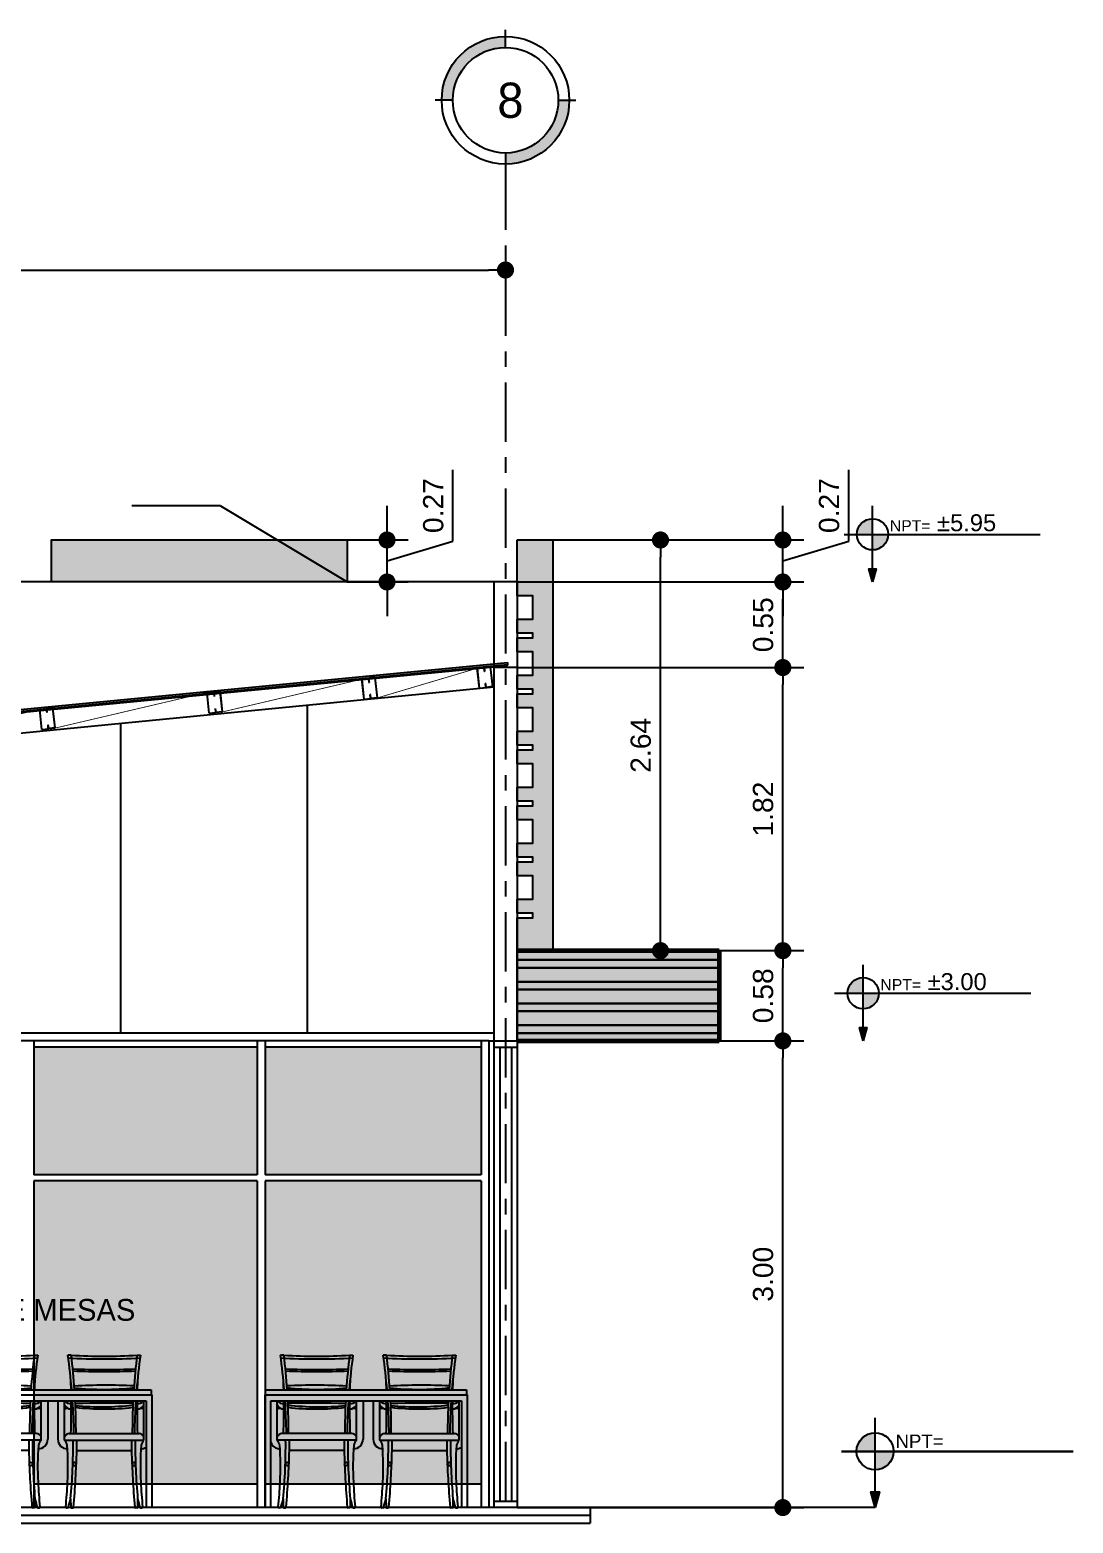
# Model space of a CAD drawing. Header units: metres. Extents: x 5805.4 to 5902.4, y 1788.4 to 1816.4.
# Drawn here: x 5895.7 to 5902.4, y 1788.61 to 1798.21 of the extents above; entities that cross this region are included whole.
import ezdxf
from ezdxf.enums import TextEntityAlignment as Align

# ---------------------------------------------------------------- set-up
doc = ezdxf.new("R2010")
doc.units = ezdxf.units.M
doc.header["$LTSCALE"] = 0.02
doc.linetypes.add('CENTER2', pattern=[28.575, 19.05, -3.175, 3.175, -3.175])
for name, color, linetype in [('A - Ejes', 7, 'CENTER2'), ('A-Cielo Reflejado', 2, 'Continuous'), ('A-Cotas', 7, 'Continuous'), ('A-Muebles', 7, 'Continuous'), ('A-Paredes Externas', 3, 'Continuous'), ('A-PISOS', 5, 'Continuous'), ('A-Puertas', 7, 'Continuous'), ('A-Texto Espacios', 7, 'Continuous'), ('DIM', 8, 'Continuous'), ('GRIDTEXT', 1, 'Continuous'), ('HACHT', 9, 'Continuous'), ('HATCH', 8, 'Continuous'), ('Q', 8, 'Continuous'), ('TE-Cubierta', 3, 'Continuous'), ('TE-Estrutura', 4, 'Continuous')]:
    doc.layers.add(name, color=color, linetype=linetype)
for name, color, linetype, lineweight in [('A-FACIA', 12, 'Continuous', 50), ('A-PAREDES FRONTALES', 7, 'Continuous', 30), ('paredes', 5, 'Continuous', 40)]:
    doc.layers.add(name, color=color, linetype=linetype, lineweight=lineweight)
doc.layers.add('color cooler arriba', color=7, linetype='Continuous', true_color=0xab6b21)
doc.styles.add('BANKGOTHIC', font='bgothl.ttf', dxfattribs={"height": 0.3})
doc.styles.add('Cotas 75', font='arial.ttf', dxfattribs={"height": 0.13})
doc.styles.add('TITTEXTL', font='')
doc.styles.get('TITTEXTL').set_extended_font_data('MicrogrammaDBolExt')
doc.dimstyles.new('Estilo 75', dxfattribs={"dimtxt": 0.13, "dimasz": 0.11, "dimexe": 0.135, "dimexo": 0, "dimgap": 0.06, "dimtad": 1, "dimzin": 1, "dimdsep": 46, "dimtxsty": 'Cotas 75', "dimblk": 'DOT', "dimcen": 0.135, "dimdle": 0.135, "dimclrd": 9, "dimclre": 9, "dimclrt": 256, "dimadec": 0, "dimazin": 0, "dimtfac": 1, "dimtmove": 1, "dimatfit": 1, "dimfxl": 0, "dimarcsym": 0})

# ---------------------------------------------------------------- blocks, each defined once
blk = doc.blocks.new('Canaleta 6')
at = {"color": 4}
for points in [[(0, 0), (0.049, 0.009), (0.055, -0.02)], [(0, 0), (0.028, -0.147), (0.077, -0.138), (0.072, -0.109)], [(0.001, -0.001), (0.048, 0.008), (0.054, -0.02)], [(0.001, -0.001), (0.029, -0.146), (0.076, -0.137), (0.071, -0.109)], [(0.054, -0.02), (0.055, -0.02)], [(0.071, -0.109), (0.072, -0.109)]]:
    blk.add_lwpolyline(points, dxfattribs=at)
blk = doc.blocks.new('A$C23453A31')
at = {"ltscale": 40}
for p, q in [((112.1, 905), (92.1, 905)), ((502.1, 905), (522.1, 905)), ((721.6, 905), (701.6, 905)), ((1111.6, 905), (1131.6, 905)), ((72.1, 401.9), (72.1, 635)), ((542.1, 400.5), (542.1, 635)), ((582.1, 635), (582.1, 406.5)), ((641.6, 635), (641.6, 406.5)), ((681.6, 400.5), (681.6, 635)), ((1151.6, 401.9), (1151.6, 635)), ((542.1, 400.5), (72.1, 400.5)), ((515.2, 440.5), (98.9, 440.5)), ((681.6, 400.5), (1151.6, 400.5)), ((708.4, 440.5), (1124.8, 440.5)), ((469.5, 340), (144.6, 340)), ((754.1, 340), (1079.1, 340)), ((108.4, 52.3), (108.4, 5)), ((506.1, 52.3), (505.7, 5)), ((717.6, 52.3), (718, 5)), ((1115.3, 52.3), (1115.3, 5)), ((89.9, 0), (84, 0)), ((113.4, 0), (120.8, 0)), ((500.7, 0), (493.3, 0)), ((524.3, 0), (530.1, 0)), ((699.4, 0), (693.6, 0)), ((723, 0), (730.4, 0)), ((1110.3, 0), (1102.8, 0)), ((1133.8, 0), (1139.6, 0))]:
    blk.add_line(p, q, dxfattribs=at)
for p, q in [((0, 670), (889.2, 670)), ((5, 700), (889.2, 700)), ((35, 635), (889.2, 635)), ((889.2, 700), (1195, 700)), ((889.2, 670), (1200, 670)), ((889.2, 635), (1165, 635)), ((1165, 635), (1165, 0)), ((1195, 700), (1195, 670)), ((1200, 670), (1200, 1.2))]:
    blk.add_line(p, q)
blk.add_lwpolyline([(35, 388.5), (35, 635)])
for centre in [(131.7, 260), (482.4, 260), (741.3, 260), (1091.9, 260)]:
    blk.add_circle(centre, 10.1, dxfattribs=at)
for centre, radius, start, end in [((-3577.7, 394.9), 3705, 4.72333, 7.91332), ((307.1, 4688), 3805, 266.7939, 273.2061), ((307.1, 4705), 3805, 267.0624, 272.9376), ((-3634.7, 446.1), 3774.8, 3.85749, 6.98345), ((4248.8, 446.1), 3774.8, 173.01655, 176.14251), ((4191.8, 394.9), 3705, 172.08668, 175.27667), ((-2968.1, 394.9), 3705, 4.72333, 7.91332), ((916.6, 4688), 3805, 266.7939, 273.2061), ((916.6, 4705), 3805, 267.0624, 272.9376), ((-3025.2, 446.1), 3774.8, 3.85749, 6.98345), ((4858.4, 446.1), 3774.8, 173.01655, 176.14251), ((4801.3, 394.9), 3705, 172.08668, 175.27667), ((307.1, 4625), 3805, 267.19779, 272.80221), ((307.1, 4625), 3817, 267.2246, 272.7754), ((916.6, 4625), 3805, 267.19779, 272.80221), ((916.6, 4625), 3817, 267.2246, 272.7754), ((-4872.4, 586.2), 4984.5, 1.30839, 2.02574), ((295.2, -2562.8), 3290.3, 86.70757, 92.88012), ((311.8, 2232.3), 1529.8, 263.19887, 276.44438), ((5486.5, 586.2), 4984.5, 177.97426, 178.69161), ((-4262.8, 586.2), 4984.5, 1.30839, 2.02574), ((928.5, -2562.8), 3290.3, 87.11988, 93.29243), ((911.9, 2232.3), 1529.8, 263.55562, 276.80113), ((6096, 586.2), 4984.5, 177.97426, 178.69161), ((106.4, 655.1), 37.6, 212.40293, 278.66252), ((-4872.4, 586.2), 4984.5, 358.32566, 0.56113), ((-3577.7, 394.9), 3705, 0.70565, 3.7154), ((316.9, 2093.6), 1402.3, 262.39164, 263.62348), ((-3634.7, 446.1), 3774.8, 359.91641, 2.86917), ((142.2, -22928.9), 23550.2, 89.18291, 90.01505), ((316.9, 2093.6), 1402.3, 276.37652, 276.78842), ((4248.8, 446.1), 3774.8, 177.13083, 180.08359), ((4191.8, 394.9), 3705, 176.2846, 179.29435), ((5486.5, 586.2), 4984.5, 179.43887, 181.67434), ((507.7, 655.1), 37.6, 261.33748, 327.59707), ((716, 655.1), 37.6, 212.40293, 278.66252), ((-4262.8, 586.2), 4984.5, 358.32566, 0.56113), ((-2968.1, 394.9), 3705, 0.70565, 3.7154), ((906.7, 2093.6), 1402.3, 263.21158, 263.62348), ((-3025.2, 446.1), 3774.8, 359.91641, 2.86917), ((1081.5, -22928.9), 23550.2, 89.98495, 90.81709), ((906.7, 2093.6), 1402.3, 276.37652, 277.60836), ((4858.4, 446.1), 3774.8, 177.13083, 180.08359), ((4801.3, 394.9), 3705, 176.2846, 179.29435), ((6096, 586.2), 4984.5, 179.43887, 181.67434), ((1117.2, 655.1), 37.6, 261.33748, 327.59707), ((210.7, -506), 1102.1, 96.09805, 97.22796), ((106.5, 625.1), 37.6, 203.74809, 278.66252), ((323.4, 2162.7), 1563.9, 263.1378, 275.6556), ((306.7, 2044), 1457.7, 263.31643, 276.71019), ((507.6, 625.1), 37.6, 261.33748, 336.25191), ((403.4, -506), 1102.1, 82.77204, 83.90195), ((820.3, -506), 1102.1, 96.09805, 97.22796), ((716.1, 625.1), 37.6, 203.74809, 278.66252), ((900.3, 2162.7), 1563.9, 264.3444, 276.8622), ((916.9, 2044), 1457.7, 263.28981, 276.68357), ((1117.1, 625.1), 37.6, 261.33748, 336.25191), ((1013, -506), 1102.1, 82.77204, 83.90195), ((88.6, 406.5), 56.5, 198.55456, 270), ((99.6, 411.1), 29.5, 88.66228, 159.02242), ((77.1, 401.9), 5, 180, 210.00148), ((27.3, 358.9), 60.9, 11.0722, 41.74144), ((82.1, 370.1), 5, 4.68649, 15.15997), ((82.1, 370.1), 5, 4.68649, 15.15997), ((-1462.5, 243.5), 1554.8, 356.6078, 4.68649), ((-3366.1, 368.3), 3488.8, 354.80382, 0.52934), ((-3344.4, 372.3), 3489.2, 359.46989, 0.46409), ((3958.6, 372.3), 3489.2, 179.53591, 180.53011), ((3980.6, 372.3), 3489.2, 179.53591, 185.26116), ((514.5, 411.1), 29.5, 20.97758, 91.33772), ((2076.6, 243.5), 1554.8, 175.31351, 183.3922), ((525.5, 406.5), 56.5, 270, 0), ((590.4, 357.6), 64.6, 138.40976, 168.48045), ((698.2, 406.5), 56.5, 180, 270), ((709.1, 411.1), 29.5, 88.66228, 159.02242), ((633.3, 357.6), 64.6, 11.51955, 41.59024), ((-853, 243.5), 1554.8, 356.6078, 4.68649), ((-2756.9, 372.3), 3489.2, 354.73884, 0.46409), ((-2734.9, 372.3), 3489.2, 359.46989, 0.46409), ((4568.1, 372.3), 3489.2, 179.53591, 180.53011), ((4589.8, 368.3), 3488.8, 179.47066, 185.19618), ((1124.1, 411.1), 29.5, 20.97758, 91.33772), ((2686.2, 243.5), 1554.8, 175.31351, 183.3922), ((1135.1, 406.5), 56.5, 270, 301.95814), ((1196.4, 358.9), 60.9, 138.25856, 168.9278), ((1141.6, 370.1), 5, 164.84003, 175.31351), ((1141.6, 370.1), 5, 164.84003, 175.31351), ((1146.6, 401.9), 5, 329.99852, 0), ((-5500.8, 487.4), 5647.3, 355.09531, 358.50433), ((6114.9, 487.3), 5647.3, 181.49506, 184.90408), ((-4891.2, 487.3), 5647.3, 355.09592, 358.50494), ((6724.5, 487.4), 5647.3, 181.49567, 184.90469), ((-2140.2, 238), 2231.4, 354.01989, 357.77875), ((2754.3, 238), 2231.4, 182.21984, 185.97871), ((-1530.7, 238), 2231.4, 354.02129, 357.78016), ((3363.9, 238), 2231.4, 182.22125, 185.98011), ((84, 5), 5, 173.86551, 270), ((89.9, 5), 5, 270, 341.74625), ((-463.9, 187.7), 588.1, 341.74625, 346.69881), ((113.4, 5), 5, 180, 270), ((120.8, 5), 5, 270, 355.02793), ((493.3, 5), 5, 184.97207, 270), ((500.7, 5), 5, 270, 0), ((1077.1, 182.7), 585.6, 192.86106, 197.82409), ((524.3, 5), 5, 198.25375, 270), ((530.1, 5), 5, 270, 6.13449), ((693.6, 5), 5, 173.86551, 270), ((699.4, 5), 5, 270, 341.74625), ((146.6, 182.7), 585.6, 342.17591, 347.13894), ((723, 5), 5, 180, 270), ((730.4, 5), 5, 270, 355.02793), ((1102.8, 5), 5, 184.97207, 270), ((1110.3, 5), 5, 270, 0), ((1687.6, 187.7), 588.1, 193.30119, 198.25375), ((1133.8, 5), 5, 198.25375, 270), ((1139.6, 5), 5, 270, 6.13449)]:
    blk.add_arc(centre, radius, start, end, dxfattribs=at)
blk = doc.blocks.new('Simbolo niveles (Alzado)')
at = {"layer": 'A-Cotas', "ltscale": 10}
h = blk.add_hatch(color=256, dxfattribs=at)
h.paths.add_polyline_path([(0, 0.728, 0.414214), (-0.18, 0.548), (0, 0.548)])
h.paths.add_polyline_path([(0.18, 0.548), (0, 0.548), (0, 0.368, 0.414214)])
at = {"layer": 'A-Cotas', "ltscale": 0.05}
blk.add_hatch(color=6, dxfattribs=at).paths.add_polyline_path([(0.043, 0.153), (-0.043, 0.153), (0, 0)])
at = {"layer": 'A-Cotas', "color": 6, "ltscale": 10}
for p, q in [((0, 0.153), (0, 0.875)), ((-0.328, 0.548), (1.928, 0.548))]:
    blk.add_line(p, q, dxfattribs=at)
blk.add_lwpolyline([(0, 0), (-0.043, 0.153), (0.043, 0.153), (0, 0)], dxfattribs=at)
at = {"layer": 'A-Cotas', "color": 1, "ltscale": 10}
blk.add_circle((0, 0.548), 0.18, dxfattribs=at)
at = {"layer": 'A-Cotas', "insert": (0.433, 0.646), "char_height": 0.13, "attachment_point": 5, "style": 'Cotas 75'}
blk.add_mtext('NPT=', dxfattribs=at)
blk = doc.blocks.new('BUBLE C')
at = {"layer": 'GRIDTEXT'}
h = blk.add_hatch(color=8, dxfattribs=at)
h.paths.add_polyline_path([(0, 0.7), (0, 0.7627, 0.414214), (-0.3627, 0.4), (-0.3, 0.4, -0.414214)])
h.paths.add_polyline_path([(0.3627, 0.4), (0.3, 0.4, -0.414214), (0, 0.1), (0, 0.0373, 0.414214)])
at = {"layer": 'GRIDTEXT', "color": 8}
for points in [[(0, 0.7), (0, 0.8)], [(-0.3, 0.4), (-0.4, 0.4)], [(0.3, 0.4), (0.4, 0.4)], [(0, 0.1), (0, 0)]]:
    blk.add_lwpolyline(points, dxfattribs=at)
blk.add_circle((0, 0.4), 0.3627, dxfattribs=at)
at = {"layer": 'GRIDTEXT'}
blk.add_circle((0, 0.4), 0.3, dxfattribs=at)
at = {"layer": 'GRIDTEXT', "style": 'TITTEXTL'}
blk.add_attdef('A', text='', height=0.16, dxfattribs=at).set_placement((0, 0.4), align=Align.MIDDLE)
blk = doc.blocks.new('_Dot')
at = {"color": 0, "linetype": 'ByBlock', "lineweight": -2}
blk.add_line((-0.5, 0), (-1, 0), dxfattribs=at)
at = {"color": 0, "linetype": 'ByBlock', "const_width": 0.5}
blk.add_lwpolyline([(-0.25, 0, 1), (0.25, 0, 1)], format="xyb", close=True, dxfattribs=at)
blk = doc.blocks.new('*D20')
at = {"layer": 'HATCH', "color": 9, "lineweight": -2, "transparency": 16777216}
for p, q in [((5875.8241, 1796.8113), (5875.8241, 1796.5325)), ((5898.7547, 1796.8113), (5898.7547, 1796.5325)), ((5875.9341, 1796.6675), (5898.6447, 1796.6675))]:
    blk.add_line(p, q, dxfattribs=at)
at = {"layer": 'HATCH', "color": 9, "lineweight": -2, "transparency": 16777216, "xscale": 0.11, "yscale": 0.11, "zscale": 0.11, "rotation": 180}
blk.add_blockref('_Dot', (5875.8241, 1796.6675), dxfattribs=at)
at = {"layer": 'HATCH', "color": 9, "lineweight": -2, "transparency": 16777216, "xscale": 0.11, "yscale": 0.11, "zscale": 0.11}
blk.add_blockref('_Dot', (5898.7547, 1796.6675), dxfattribs=at)
at = {"layer": 'HATCH', "transparency": 16777216, "insert": (5887.2894, 1796.7939), "char_height": 0.13, "attachment_point": 5, "style": 'Cotas 75'}
blk.add_mtext('22.93', dxfattribs=at)
blk = doc.blocks.new('*D25')
at = {"layer": 'DIM', "color": 9, "lineweight": -2, "transparency": 16777216}
for p, q in [((5898.8297, 1791.7122), (5900.6721, 1791.7122)), ((5900.5371, 1788.8222), (5900.5371, 1791.6022)), ((5898.8297, 1788.7122), (5900.6721, 1788.7122))]:
    blk.add_line(p, q, dxfattribs=at)
at = {"layer": 'DIM', "color": 9, "lineweight": -2, "transparency": 16777216, "xscale": 0.11, "yscale": 0.11, "zscale": 0.11}
for p, rotation in [((5900.5371, 1791.7122), 90), ((5900.5371, 1788.7122), 270)]:
    blk.add_blockref('_Dot', p, dxfattribs=dict(at, rotation=rotation))
at = {"layer": 'DIM', "transparency": 16777216, "insert": (5900.4106, 1790.2122), "char_height": 0.13, "attachment_point": 5, "rotation": 90, "style": 'Cotas 75'}
blk.add_mtext('3.00', dxfattribs=at)
blk = doc.blocks.new('*D26')
at = {"layer": 'DIM', "color": 9, "lineweight": -2, "transparency": 16777216}
for p, q in [((5900.1297, 1792.2922), (5900.6721, 1792.2922)), ((5900.5371, 1791.8222), (5900.5371, 1792.1822)), ((5898.8297, 1791.7122), (5900.6721, 1791.7122))]:
    blk.add_line(p, q, dxfattribs=at)
at = {"layer": 'DIM', "color": 9, "lineweight": -2, "transparency": 16777216, "xscale": 0.11, "yscale": 0.11, "zscale": 0.11}
for p, rotation in [((5900.5371, 1792.2922), 90), ((5900.5371, 1791.7122), 270)]:
    blk.add_blockref('_Dot', p, dxfattribs=dict(at, rotation=rotation))
at = {"layer": 'DIM', "transparency": 16777216, "insert": (5900.4107, 1792.0022), "char_height": 0.13, "attachment_point": 5, "rotation": 90, "style": 'Cotas 75'}
blk.add_mtext('0.58', dxfattribs=at)
blk = doc.blocks.new('*D27')
at = {"layer": 'DIM', "color": 9, "lineweight": -2, "transparency": 16777216}
for p, q in [((5898.8297, 1794.1122), (5900.6721, 1794.1122)), ((5900.5371, 1792.4022), (5900.5371, 1794.0022)), ((5900.1297, 1792.2922), (5900.6721, 1792.2922))]:
    blk.add_line(p, q, dxfattribs=at)
at = {"layer": 'DIM', "color": 9, "lineweight": -2, "transparency": 16777216, "xscale": 0.11, "yscale": 0.11, "zscale": 0.11}
for p, rotation in [((5900.5371, 1794.1122), 90), ((5900.5371, 1792.2922), 270)]:
    blk.add_blockref('_Dot', p, dxfattribs=dict(at, rotation=rotation))
at = {"layer": 'DIM', "transparency": 16777216, "insert": (5900.4107, 1793.2022), "char_height": 0.13, "attachment_point": 5, "rotation": 90, "style": 'Cotas 75'}
blk.add_mtext('1.82', dxfattribs=at)
blk = doc.blocks.new('*D28')
at = {"layer": 'DIM', "color": 9, "lineweight": -2, "transparency": 16777216}
for p, q in [((5898.8297, 1794.6622), (5900.6721, 1794.6622)), ((5900.5371, 1794.2222), (5900.5371, 1794.5522)), ((5898.8297, 1794.1122), (5900.6721, 1794.1122))]:
    blk.add_line(p, q, dxfattribs=at)
at = {"layer": 'DIM', "color": 9, "lineweight": -2, "transparency": 16777216, "xscale": 0.11, "yscale": 0.11, "zscale": 0.11}
for p, rotation in [((5900.5371, 1794.6622), 90), ((5900.5371, 1794.1122), 270)]:
    blk.add_blockref('_Dot', p, dxfattribs=dict(at, rotation=rotation))
at = {"layer": 'DIM', "transparency": 16777216, "insert": (5900.4107, 1794.3872), "char_height": 0.13, "attachment_point": 5, "rotation": 90, "style": 'Cotas 75'}
blk.add_mtext('0.55', dxfattribs=at)
blk = doc.blocks.new('*D29')
at = {"layer": 'DIM', "color": 9, "lineweight": -2, "transparency": 16777216}
for p, q in [((5900.9612, 1794.9244), (5900.9612, 1795.3821)), ((5900.5371, 1795.0422), (5900.5371, 1795.1522)), ((5899.0586, 1794.9322), (5900.6721, 1794.9322)), ((5900.5371, 1794.6622), (5900.5371, 1794.9322)), ((5900.5371, 1794.6622), (5900.5371, 1794.9322)), ((5900.5371, 1794.7972), (5900.9612, 1794.9244)), ((5898.8297, 1794.6622), (5900.6721, 1794.6622)), ((5900.5371, 1794.5522), (5900.5371, 1794.4422))]:
    blk.add_line(p, q, dxfattribs=at)
at = {"layer": 'DIM', "color": 9, "lineweight": -2, "transparency": 16777216, "xscale": 0.11, "yscale": 0.11, "zscale": 0.11}
for p, rotation in [((5900.5371, 1794.9322), 270), ((5900.5371, 1794.6622), 90)]:
    blk.add_blockref('_Dot', p, dxfattribs=dict(at, rotation=rotation))
at = {"layer": 'DIM', "transparency": 16777216, "insert": (5900.8348, 1795.1532), "char_height": 0.13, "attachment_point": 5, "rotation": 90, "style": 'Cotas 75'}
blk.add_mtext('0.27', dxfattribs=at)
blk = doc.blocks.new('*D30')
at = {"layer": 'DIM', "color": 9, "lineweight": -2, "transparency": 16777216}
for p, q in [((5898.8297, 1794.9322), (5899.8859, 1794.9322)), ((5899.7509, 1792.4022), (5899.7509, 1794.8222)), ((5898.8297, 1792.2922), (5899.8859, 1792.2922))]:
    blk.add_line(p, q, dxfattribs=at)
at = {"layer": 'DIM', "color": 9, "lineweight": -2, "transparency": 16777216, "xscale": 0.11, "yscale": 0.11, "zscale": 0.11}
for p, rotation in [((5899.7509, 1794.9322), 90), ((5899.7509, 1792.2922), 270)]:
    blk.add_blockref('_Dot', p, dxfattribs=dict(at, rotation=rotation))
at = {"layer": 'DIM', "transparency": 16777216, "insert": (5899.6245, 1793.6122), "char_height": 0.13, "attachment_point": 5, "rotation": 90, "style": 'Cotas 75'}
blk.add_mtext('2.64', dxfattribs=at)
blk = doc.blocks.new('*D31')
at = {"layer": 'DIM', "color": 9, "lineweight": -2, "transparency": 16777216}
for p, q in [((5898.4172, 1794.9244), (5898.4172, 1795.3821)), ((5897.9931, 1795.0422), (5897.9931, 1795.1522)), ((5897.7365, 1794.9322), (5898.1281, 1794.9322)), ((5897.9931, 1794.6622), (5897.9931, 1794.9322)), ((5897.9931, 1794.6622), (5897.9931, 1794.9322)), ((5897.9931, 1794.7972), (5898.4172, 1794.9244)), ((5897.7365, 1794.6622), (5898.1281, 1794.6622)), ((5897.9931, 1794.5522), (5897.9931, 1794.4422))]:
    blk.add_line(p, q, dxfattribs=at)
at = {"layer": 'DIM', "color": 9, "lineweight": -2, "transparency": 16777216, "xscale": 0.11, "yscale": 0.11, "zscale": 0.11}
for p, rotation in [((5897.9931, 1794.9322), 270), ((5897.9931, 1794.6622), 90)]:
    blk.add_blockref('_Dot', p, dxfattribs=dict(at, rotation=rotation))
at = {"layer": 'DIM', "transparency": 16777216, "insert": (5898.2909, 1795.1532), "char_height": 0.13, "attachment_point": 5, "rotation": 90, "style": 'Cotas 75'}
blk.add_mtext('0.27', dxfattribs=at)

msp = doc.modelspace()

# ---------------------------------------------------------------- hatches: boundary and pattern name
at = {"layer": 'A-Cotas', "true_color": 0xf57a00}
h = msp.add_hatch(color=30, dxfattribs=at)
h.dxf.hatch_style = 1
h.paths.add_polyline_path([(5898.8297, 1792.2322), (5898.8297, 1792.1822), (5900.1297, 1792.1822), (5900.1297, 1792.2322)])
h = msp.add_hatch(color=30, dxfattribs=at)
h.dxf.hatch_style = 1
h.paths.add_polyline_path([(5898.8297, 1792.0922), (5898.8297, 1792.0422), (5900.1297, 1792.0422), (5900.1297, 1792.0922)])
h = msp.add_hatch(color=30, dxfattribs=at)
h.dxf.hatch_style = 1
h.paths.add_polyline_path([(5898.8297, 1791.9522), (5898.8297, 1791.9022), (5900.1297, 1791.9022), (5900.1297, 1791.9522)])
h = msp.add_hatch(color=30, dxfattribs=at)
h.dxf.hatch_style = 1
h.paths.add_polyline_path([(5898.8297, 1791.8122), (5898.8297, 1791.7622), (5900.1297, 1791.7622), (5900.1297, 1791.8122)])
at = {"layer": 'A-Cotas', "ltscale": 10}
h = msp.add_hatch(color=256, dxfattribs=at)
h.paths.add_polyline_path([(5901.13, 1789.1925, 0.414214), (5901.0112, 1789.0737), (5901.13, 1789.0737)])
h.paths.add_polyline_path([(5901.2488, 1789.0737), (5901.13, 1789.0737), (5901.13, 1788.9549, 0.414214)])
h = msp.add_hatch(color=256, dxfattribs=at)
h.paths.add_polyline_path([(5901.13, 1789.1925, 0.414214), (5901.0112, 1789.0737), (5901.13, 1789.0737)])
h.paths.add_polyline_path([(5901.2488, 1789.0737), (5901.13, 1789.0737), (5901.13, 1788.9549, 0.414214)])
h = msp.add_hatch(color=256, dxfattribs=at)
h.paths.add_polyline_path([(5901.13, 1789.1925, 0.414214), (5901.0112, 1789.0737), (5901.13, 1789.0737)])
h.paths.add_polyline_path([(5901.2488, 1789.0737), (5901.13, 1789.0737), (5901.13, 1788.9549, 0.414214)])
h = msp.add_hatch(color=256, dxfattribs=at)
h.paths.add_polyline_path([(5901.13, 1789.1925, 0.414214), (5901.0112, 1789.0737), (5901.13, 1789.0737)])
h.paths.add_polyline_path([(5901.2488, 1789.0737), (5901.13, 1789.0737), (5901.13, 1788.9549, 0.414214)])
h = msp.add_hatch(color=256, dxfattribs=at)
h.paths.add_polyline_path([(5901.13, 1789.1925, 0.414214), (5901.0112, 1789.0737), (5901.13, 1789.0737)])
h.paths.add_polyline_path([(5901.2488, 1789.0737), (5901.13, 1789.0737), (5901.13, 1788.9549, 0.414214)])
at = {"layer": 'A-Puertas', "true_color": 0xf57a00}
h = msp.add_hatch(color=30, dxfattribs=at)
h.dxf.hatch_style = 1
h.paths.add_polyline_path([(5899.0586, 1794.9322), (5898.8297, 1794.9322), (5898.8297, 1794.6622), (5898.8297, 1794.5722), (5898.9297, 1794.5722), (5898.9297, 1794.4222), (5898.8297, 1794.4222), (5898.8297, 1794.3322), (5898.9297, 1794.3322), (5898.9297, 1794.3022), (5898.8297, 1794.3022), (5898.8297, 1794.2122), (5898.9297, 1794.2122), (5898.9297, 1794.0622), (5898.8297, 1794.0622), (5898.8297, 1793.9722), (5898.9297, 1793.9722), (5898.9297, 1793.9422), (5898.8297, 1793.9422), (5898.8297, 1793.8522), (5898.9297, 1793.8522), (5898.9297, 1793.8022), (5898.9297, 1793.7022), (5898.8297, 1793.7022), (5898.8297, 1793.6122), (5898.9297, 1793.6122), (5898.9297, 1793.5822), (5898.8297, 1793.5822), (5898.8297, 1793.4922), (5898.9297, 1793.4922), (5898.9297, 1793.3422), (5898.8297, 1793.3422), (5898.8297, 1793.2522), (5898.9297, 1793.2522), (5898.9297, 1793.2222), (5898.8297, 1793.2222), (5898.8297, 1793.1322), (5898.9297, 1793.1322), (5898.9297, 1792.9822), (5898.8297, 1792.9822), (5898.8297, 1792.8922), (5898.9297, 1792.8922), (5898.9297, 1792.8622), (5898.8297, 1792.8622), (5898.8297, 1792.7722), (5898.9297, 1792.7722), (5898.9297, 1792.6222), (5898.8297, 1792.6222), (5898.8297, 1792.5322), (5898.9297, 1792.5322), (5898.9297, 1792.5022), (5898.8297, 1792.5022), (5898.8297, 1792.2922), (5899.0586, 1792.2922)])
at = {"layer": 'A-Puertas'}
h = msp.add_hatch(color=15, dxfattribs=at)
h.dxf.hatch_style = 1
h.paths.add_polyline_path([(5898.8297, 1792.2922), (5898.8297, 1792.2322), (5900.1297, 1792.2322), (5900.1297, 1792.2922)])
h = msp.add_hatch(color=15, dxfattribs=at)
h.dxf.hatch_style = 1
h.paths.add_polyline_path([(5898.8297, 1792.1822), (5898.8297, 1792.0922), (5900.1297, 1792.0922), (5900.1297, 1792.1822)])
h = msp.add_hatch(color=15, dxfattribs=at)
h.dxf.hatch_style = 1
h.paths.add_polyline_path([(5898.8297, 1792.0422), (5898.8297, 1791.9522), (5900.1297, 1791.9522), (5900.1297, 1792.0422)])
h = msp.add_hatch(color=15, dxfattribs=at)
h.dxf.hatch_style = 1
h.paths.add_polyline_path([(5898.8297, 1791.9022), (5898.8297, 1791.8122), (5900.1297, 1791.8122), (5900.1297, 1791.9022)])
h = msp.add_hatch(color=15, dxfattribs=at)
h.dxf.hatch_style = 1
h.paths.add_polyline_path([(5898.8297, 1791.7622), (5898.8297, 1791.7122), (5900.1297, 1791.7122), (5900.1297, 1791.7622)])
h = msp.add_hatch(color=144, dxfattribs=at)
h.set_gradient(color1=(12, 132, 151), color2=(206, 239, 243), rotation=45, tint=1, name='CYLINDER')
h.paths.add_polyline_path([(5897.1594, 1791.6722), (5895.7228, 1791.6722), (5895.7228, 1790.8522), (5897.1594, 1790.8522)])
h = msp.add_hatch(color=144, dxfattribs=at)
h.set_gradient(color1=(12, 132, 151), color2=(206, 239, 243), rotation=45, tint=1, name='CYLINDER')
h.paths.add_polyline_path([(5898.5976, 1791.6722), (5897.2094, 1791.6722), (5897.2094, 1790.8522), (5898.5976, 1790.8522)])
h = msp.add_hatch(color=144, dxfattribs=at)
h.set_gradient(color1=(12, 132, 151), color2=(206, 239, 243), rotation=45, tint=1, name='CYLINDER')
h.paths.add_polyline_path([(5897.1594, 1790.8122), (5895.7228, 1790.8122), (5895.7228, 1788.8622), (5897.1594, 1788.8622)])
h = msp.add_hatch(color=144, dxfattribs=at)
h.set_gradient(color1=(12, 132, 151), color2=(206, 239, 243), rotation=45, tint=1, name='CYLINDER')
h.paths.add_polyline_path([(5898.5976, 1790.8122), (5897.2094, 1790.8122), (5897.2094, 1788.8622), (5898.5976, 1788.8622)])
at = {"layer": 'color cooler arriba', "true_color": 0xf8991e}
h = msp.add_hatch(color=30, dxfattribs=at)
h.dxf.hatch_style = 1
h.paths.add_polyline_path([(5897.7365, 1794.9322), (5895.8365, 1794.9322), (5895.8365, 1794.6622), (5897.7365, 1794.6622)])
at = {"layer": 'TE-Cubierta'}
h = msp.add_hatch(color=8, dxfattribs=at)
h.dxf.hatch_style = 1
h.paths.add_polyline_path([(5898.7667, 1794.1275), (5898.7667, 1794.1446), (5887.0667, 1793.0163), (5887.0667, 1792.9992)])

# ---------------------------------------------------------------- linework, layer by layer
at = {"layer": 'A - Ejes'}
msp.add_lwpolyline([(5898.7547, 1797.3067), (5898.7547, 1788.7122)], dxfattribs=at)
at = {"layer": 'A-Cielo Reflejado', "color": 2, "true_color": 0xf1eb1f}
for points in [[(5898.8297, 1794.6622), (5888.3867, 1794.6622)], [(5898.6797, 1794.6622), (5898.6797, 1788.7122)], [(5898.8297, 1794.6622), (5898.8297, 1788.7122)], [(5898.8297, 1792.2922), (5898.8297, 1792.5022), (5898.9297, 1792.5022), (5898.9297, 1792.5322), (5898.8297, 1792.5322), (5898.8297, 1792.6222), (5898.9297, 1792.6222), (5898.9297, 1792.7722), (5898.8297, 1792.7722), (5898.8297, 1792.8622), (5898.9297, 1792.8622), (5898.9297, 1792.8922), (5898.8297, 1792.8922), (5898.8297, 1792.9822), (5898.9297, 1792.9822), (5898.9297, 1793.1322), (5898.8297, 1793.1322), (5898.8297, 1793.2222), (5898.8797, 1793.2222), (5898.9297, 1793.2222), (5898.9297, 1793.2522), (5898.8297, 1793.2522), (5898.8297, 1793.3422), (5898.9297, 1793.3422), (5898.9297, 1793.4922), (5898.8297, 1793.4922), (5898.8297, 1793.5822), (5898.9297, 1793.5822), (5898.9297, 1793.6122), (5898.8297, 1793.6122), (5898.8297, 1793.7022), (5898.9297, 1793.7022), (5898.9297, 1793.8522), (5898.8297, 1793.8522), (5898.8297, 1793.9422), (5898.9297, 1793.9422), (5898.9297, 1793.9722), (5898.8297, 1793.9722), (5898.8297, 1794.0622), (5898.9297, 1794.0622), (5898.9297, 1794.2122), (5898.8297, 1794.2122), (5898.8297, 1794.3022), (5898.9297, 1794.3022), (5898.9297, 1794.3322), (5898.8297, 1794.3322), (5898.8297, 1794.4222), (5898.9297, 1794.4222), (5898.9297, 1794.5722), (5898.8297, 1794.5722), (5898.8297, 1794.6622), (5898.8297, 1792.2922)], [(5898.8297, 1794.1122), (5898.6797, 1794.1122)], [(5887.3803, 1792.8849), (5898.6797, 1793.9879)], [(5897.4797, 1793.8708), (5897.4797, 1791.7622)], [(5896.2797, 1793.7536), (5896.2797, 1791.7622)], [(5898.8297, 1791.7122), (5898.8297, 1792.2922)], [(5898.6797, 1791.7622), (5891.2371, 1791.7622)], [(5898.6476, 1791.7122), (5891.2371, 1791.7122)], [(5898.6476, 1791.7122), (5898.6797, 1791.7122)]]:
    msp.add_lwpolyline(points, dxfattribs=at)
at = {"layer": 'A-Cotas', "color": 6, "ltscale": 10}
for p, q in [((5901.13, 1788.8132), (5901.13, 1789.2895)), ((5901.13, 1788.8132), (5901.13, 1789.2895)), ((5901.13, 1788.8132), (5901.13, 1789.2895)), ((5901.13, 1788.8132), (5901.13, 1789.2895)), ((5901.13, 1788.8132), (5901.13, 1789.2895)), ((5900.9133, 1789.0737), (5902.4028, 1789.0737)), ((5900.9133, 1789.0737), (5902.4028, 1789.0737)), ((5900.9133, 1789.0737), (5902.4028, 1789.0737)), ((5900.9133, 1789.0737), (5902.4028, 1789.0737)), ((5900.9133, 1789.0737), (5902.4028, 1789.0737))]:
    msp.add_line(p, q, dxfattribs=at)
at = {"layer": 'A-Cotas', "color": 1, "ltscale": 10}
msp.add_circle((5901.13, 1789.0737), 0.1188, dxfattribs=at)
msp.add_circle((5901.13, 1789.0737), 0.1188, dxfattribs=at)
msp.add_circle((5901.13, 1789.0737), 0.1188, dxfattribs=at)
msp.add_circle((5901.13, 1789.0737), 0.1188, dxfattribs=at)
msp.add_circle((5901.13, 1789.0737), 0.1188, dxfattribs=at)
at = {"layer": 'A-FACIA', "linetype": 'Continuous', "const_width": 0.03, "flags": 128}
for points in [[(5898.8297, 1792.2922), (5900.1297, 1792.2922)], [(5900.1297, 1792.2922), (5900.1297, 1791.7122)], [(5900.1297, 1791.7122), (5898.8297, 1791.7122)]]:
    msp.add_lwpolyline(points, dxfattribs=at)
at = {"layer": 'A-Muebles'}
for p, q in [((5897.2089, 1789.4366), (5898.172, 1789.4366)), ((5897.2089, 1789.4366), (5897.2089, 1788.7109)), ((5897.2089, 1789.4366), (5898.172, 1789.4366)), ((5897.2089, 1789.4366), (5897.2089, 1788.7109)), ((5897.2089, 1789.4366), (5898.172, 1789.4366)), ((5897.2089, 1789.4366), (5897.2089, 1788.7109)), ((5897.2468, 1788.7109), (5897.2468, 1789.3987)), ((5897.2468, 1788.7109), (5897.2468, 1789.3987)), ((5897.2468, 1788.7109), (5897.2468, 1789.3987))]:
    msp.add_line(p, q, dxfattribs=at)
at = {"layer": 'A-Muebles', "ltscale": 40}
msp.add_arc((5893.2719, 1789.194), 4.0887, 359.91641, 2.86917, dxfattribs=at)
msp.add_arc((5893.2719, 1789.194), 4.0887, 359.91641, 2.86917, dxfattribs=at)
msp.add_arc((5893.2719, 1789.194), 4.0887, 359.91641, 2.86917, dxfattribs=at)
at = {"layer": 'A-Paredes Externas', "color": 30, "true_color": 0xf57a00}
for points in [[(5898.8297, 1794.6622), (5898.8297, 1794.9322)], [(5898.8297, 1794.9322), (5899.0586, 1794.9322)], [(5899.0586, 1794.9322), (5899.0586, 1792.2922)]]:
    msp.add_lwpolyline(points, dxfattribs=at)
at = {"layer": 'A-PAREDES FRONTALES', "const_width": 0.0003}
for points in [[(5898.8297, 1794.6622), (5902.0333, 1794.6622)], [(5898.8297, 1791.7122), (5902.1312, 1791.7122)]]:
    msp.add_lwpolyline(points, dxfattribs=at)
at = {"layer": 'A-PAREDES FRONTALES'}
for points in [[(5898.8297, 1792.2322), (5900.1297, 1792.2322)], [(5898.8297, 1792.1822), (5900.1297, 1792.1822)], [(5898.8297, 1792.0922), (5900.1297, 1792.0922)], [(5898.8297, 1792.0422), (5900.1297, 1792.0422)], [(5898.8297, 1791.9522), (5900.1297, 1791.9522)], [(5898.8297, 1791.9022), (5900.1297, 1791.9022)], [(5898.8297, 1791.8122), (5900.1297, 1791.8122)], [(5898.8297, 1791.7622), (5900.1297, 1791.7622)]]:
    msp.add_lwpolyline(points, dxfattribs=at)
at = {"layer": 'A-PISOS', "color": 5}
for points in [[(5901.13, 1788.7122), (5874.3692, 1788.7122)], [(5899.2989, 1788.7122), (5899.2989, 1788.6622), (5874.3692, 1788.6622), (5874.3692, 1788.7122)], [(5874.3692, 1788.6622), (5874.3692, 1788.6122), (5899.2989, 1788.6122)], [(5899.2989, 1788.6622), (5899.2989, 1788.6122)]]:
    msp.add_lwpolyline(points, dxfattribs=at)
at = {"layer": 'A-Puertas', "color": 4}
for points in [[(5895.7228, 1791.7122), (5895.7228, 1790.8522)], [(5897.1594, 1791.7122), (5897.1594, 1790.8522)], [(5897.2094, 1791.7122), (5897.2094, 1790.8522)], [(5898.5976, 1791.7122), (5898.5976, 1790.8522)], [(5898.6476, 1791.7122), (5898.6476, 1788.7122)], [(5898.6797, 1791.7122), (5898.8297, 1791.7122)], [(5898.6797, 1791.7122), (5898.6797, 1791.6722), (5898.8297, 1791.6722)], [(5897.1594, 1791.6722), (5895.7228, 1791.6722)], [(5898.5976, 1791.6722), (5897.2094, 1791.6722)], [(5898.6797, 1791.6722), (5898.7547, 1791.6722)], [(5898.7172, 1791.6722), (5898.7172, 1788.7522)], [(5898.7547, 1791.6722), (5898.8297, 1791.6722)], [(5898.7922, 1791.6722), (5898.7922, 1788.7522)], [(5897.1594, 1790.8522), (5895.7228, 1790.8522)], [(5898.5976, 1790.8522), (5897.2094, 1790.8522)], [(5897.1594, 1790.8122), (5895.7228, 1790.8122)], [(5895.7228, 1790.8122), (5895.7228, 1788.7122)], [(5897.1594, 1790.8122), (5897.1594, 1788.7122)], [(5898.5976, 1790.8122), (5897.2094, 1790.8122)], [(5897.2094, 1790.8122), (5897.2094, 1788.7122)], [(5898.5976, 1790.8122), (5898.5976, 1788.7122)], [(5897.1594, 1788.8622), (5895.7228, 1788.8622)], [(5898.5976, 1788.8622), (5897.2094, 1788.8622)], [(5898.8297, 1788.7522), (5898.6797, 1788.7522)]]:
    msp.add_lwpolyline(points, dxfattribs=at)
at = {"layer": 'DIM'}
msp.add_lwpolyline([(5897.7365, 1794.9322), (5897.7365, 1794.6622), (5895.8365, 1794.6622), (5895.8365, 1794.9322), (5897.7365, 1794.9322)], dxfattribs=at)
at = {"layer": 'DIM', "const_width": 0.005}
for points in [[(5897.9317, 1793.9171), (5898.5744, 1794.108)], [(5896.9368, 1793.8273), (5897.9146, 1794.0567)], [(5895.8607, 1793.7231), (5896.8385, 1793.9525)], [(5894.7834, 1793.6139), (5895.7611, 1793.8433)]]:
    msp.add_lwpolyline(points, dxfattribs=at)
at = {"layer": 'HACHT'}
msp.add_line((5896.9237, 1795.1518), (5896.352, 1795.1518), dxfattribs=at)
msp.add_lwpolyline([(5896.9237, 1795.1518), (5897.7365, 1794.6622)], dxfattribs=at)
at = {"layer": 'paredes'}
msp.add_lwpolyline([(5887.069, 1792.9994), (5898.7667, 1794.1275)], dxfattribs=at)
at = {"layer": 'TE-Cubierta', "color": 8, "elevation": 0.0468}
msp.add_lwpolyline([(5887.0667, 1793.0163), (5898.7667, 1794.1446)], dxfattribs=at)
at = {"layer": 'TE-Cubierta', "color": 8}
for points in [[(5898.7667, 1794.1446), (5898.7667, 1794.1275), (5887.0667, 1792.9992), (5887.0667, 1793.0163), (5898.7667, 1794.1446)], [(5898.7667, 1794.1275), (5887.069, 1792.9994)]]:
    msp.add_lwpolyline(points, dxfattribs=at)

# ---------------------------------------------------------------- block references
at = {"layer": 'A-Cotas', "linetype": 'Continuous'}
for p, xscale, yscale, zscale in [((5901.1138, 1794.6622), 0.5586262931806822, 0.5586262931806822, 0.5586262931806822), ((5901.053, 1791.7122), 0.5586262931806822, 0.5586262931806822, 0.5586262931806822), ((5901.13, 1788.7122), 0.6599999999999682, 0.6599999999999682, 0.6599999999999682)]:
    msp.add_blockref('Simbolo niveles (Alzado)', p, dxfattribs=dict(at, xscale=xscale, yscale=yscale, zscale=zscale))
at = {"layer": 'A-Muebles', "xscale": 0.001083157614389836, "yscale": 0.001083157614389836, "zscale": 0.001083157614389836}
for p in [(5895.1824, 1788.7109), (5897.2089, 1788.7109), (5897.2089, 1788.7109)]:
    msp.add_blockref('A$C23453A31', p, dxfattribs=at)
at = {"layer": 'Q', "color": 8}
ref = msp.add_blockref('BUBLE C', (5898.7547, 1797.3067), dxfattribs=dict(at, xscale=1.130731725560117, yscale=1.130731725560117, zscale=1.130731725560117))
ref.add_attrib('A', '8', dxfattribs={"layer": 'GRIDTEXT', "height": 0.2261, "style": 'BANKGOTHIC'}).set_placement((5898.7864, 1797.759), align=Align.MIDDLE)
at = {"layer": 'TE-Estrutura', "color": 4, "extrusion": (0, 0, -1), "yscale": 0.8678655885669743, "zscale": -0.8678655885669744}
for p, xscale, rotation in [((-5898.5868, 1793.9793), 0.8678655885669743, 163.3291352965899), ((-5898.6731, 1793.9885), -0.8678655885669744, 184.4553090029017), ((-5897.8454, 1793.9078), 0.8678655885669743, 163.3291352965899), ((-5897.9317, 1793.9171), -0.8678655885669744, 184.4553090029017), ((-5896.8505, 1793.818), 0.8678655885669743, 163.3291352965899), ((-5896.9368, 1793.8273), -0.8678655885669744, 184.4553090029017), ((-5895.7744, 1793.7138), 0.8678655885669743, 163.3291352965899), ((-5895.8607, 1793.7231), -0.8678655885669744, 184.4553090029017)]:
    msp.add_blockref('Canaleta 6', p, dxfattribs=dict(at, xscale=xscale, rotation=rotation))

# ---------------------------------------------------------------- texts
at = {"layer": 'A-Cotas', "linetype": 'Continuous', "char_height": 0.10904, "attachment_point": 5, "style": 'Cotas 75'}
for s, insert in [('±5.95', (5901.7183, 1795.0422)), ('±3.00', (5901.6575, 1792.0922))]:
    msp.add_mtext(s, dxfattribs=dict(at, insert=insert))
at = {"layer": 'A-Cotas', "insert": (5901.4161, 1789.1389), "char_height": 0.0858, "attachment_point": 5, "style": 'Cotas 75'}
msp.add_mtext('NPT=', dxfattribs=at)
msp.add_mtext('NPT=', dxfattribs=at)
msp.add_mtext('NPT=', dxfattribs=at)
msp.add_mtext('NPT=', dxfattribs=at)
msp.add_mtext('NPT=', dxfattribs=at)
at = {"layer": 'A-Texto Espacios', "color": 1, "insert": (5895.6109, 1789.9821), "char_height": 0.14, "attachment_point": 5, "style": 'BANKGOTHIC'}
msp.add_mtext_dynamic_manual_height_columns('AREA DE MESAS', width=4.379481, gutter_width=0.75, heights=[0], dxfattribs=at)

# ---------------------------------------------------------------- dimensions: what is measured, and where the dimension line sits
at = {"layer": 'DIM', "color": 2, "true_color": 0xf1eb1f}
for base, p1, p2, picture, middle in [((5897.9931, 1794.9322), (5897.7365, 1794.6622), (5897.7365, 1794.9322), '*D31', (5898.2909, 1794.9844)), ((5900.5371, 1794.9322), (5898.8297, 1794.6622), (5899.0586, 1794.9322), '*D29', (5900.8348, 1794.9844)), ((5899.7509, 1794.9322), (5898.8297, 1792.2922), (5898.8297, 1794.9322), '*D30', (5899.6245, 1793.6122)), ((5900.5371, 1794.6622), (5898.8297, 1794.1122), (5898.8297, 1794.6622), '*D28', (5900.4107, 1794.3872)), ((5900.5371, 1794.1122), (5900.1297, 1792.2922), (5898.8297, 1794.1122), '*D27', (5900.4107, 1793.2022)), ((5900.5371, 1792.2922), (5898.8297, 1791.7122), (5900.1297, 1792.2922), '*D26', (5900.4107, 1792.0022)), ((5900.5371, 1791.7122), (5898.8297, 1788.7122), (5898.8297, 1791.7122), '*D25', (5900.4106, 1790.2122))]:
    dim = msp.add_linear_dim(base=base, p1=p1, p2=p2, angle=90, dimstyle='Estilo 75', dxfattribs=at)
    dim.commit()
    dim.dimension.update_dxf_attribs({"geometry": picture, "text_midpoint": middle})
at = {"layer": 'HATCH', "color": 2, "true_color": 0xf1eb1f}
dim = msp.add_linear_dim(base=(5898.7547, 1796.6675), p1=(5875.8241, 1796.8113), p2=(5898.7547, 1796.8113), dimstyle='Estilo 75', dxfattribs=at)
dim.commit()
dim.dimension.update_dxf_attribs({"geometry": '*D20', "text_midpoint": (5887.2894, 1796.7939)})

doc.saveas('drawing.dxf')
